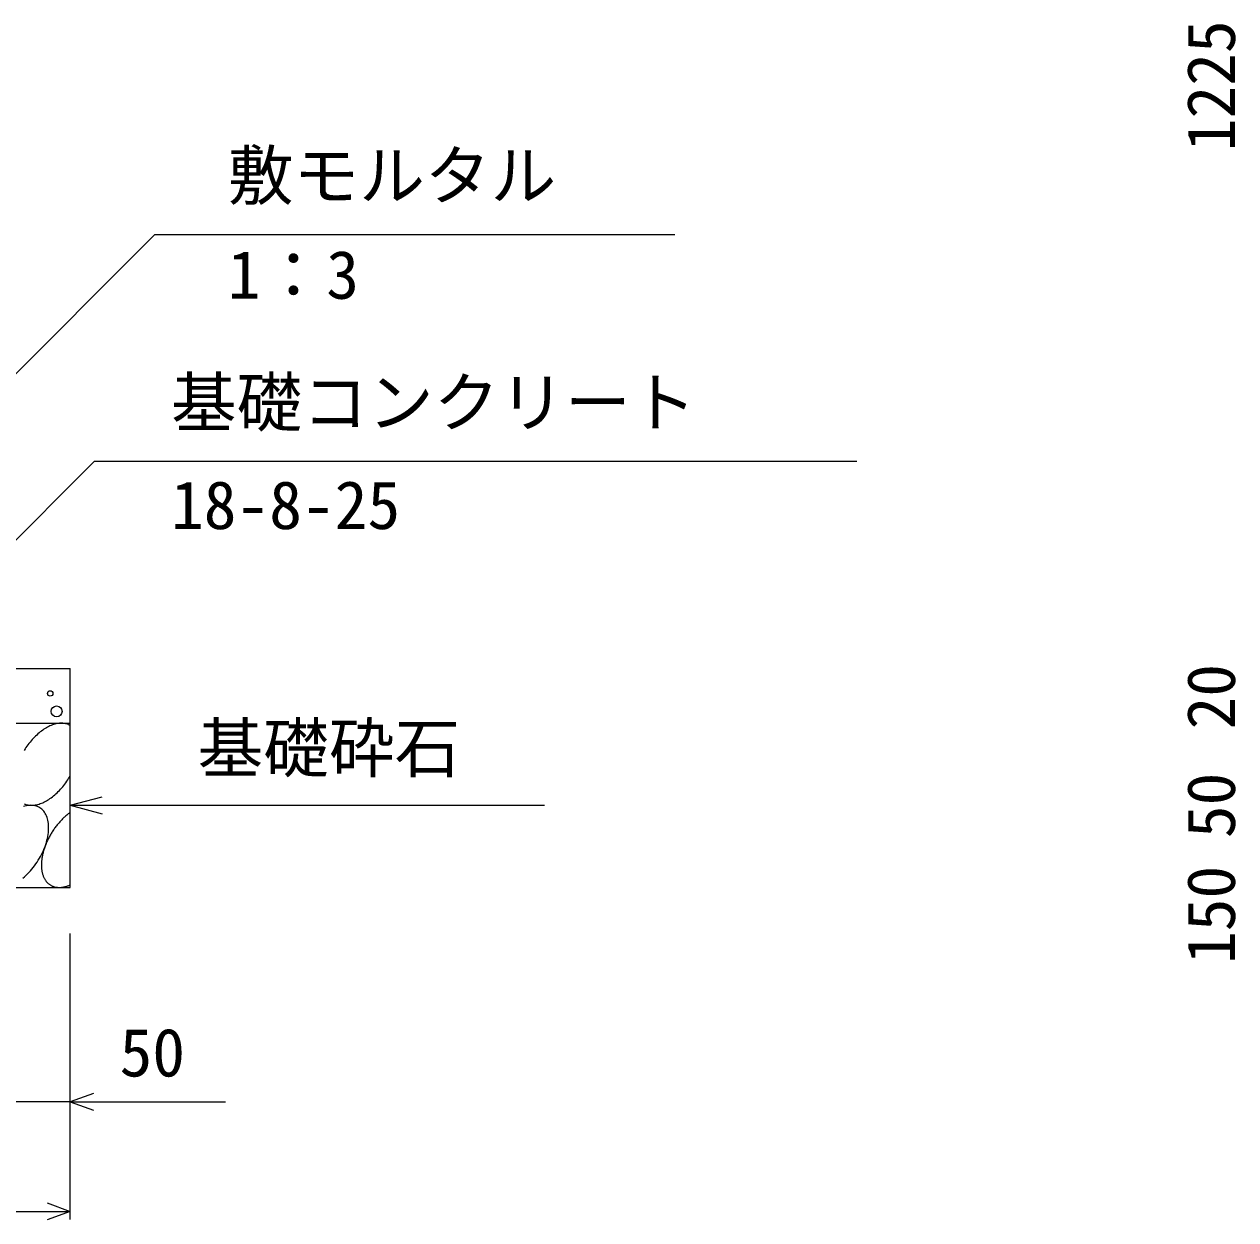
# Model space of a CAD drawing. Units: millimetres, scale not verified. Extents: x -33600 to 33600, y -11880 to 11880.
# Drawn here: x 12301 to 13408, y -6947 to -5854 of the extents above; entities that cross this region are included whole.
import ezdxf
from ezdxf.enums import TextEntityAlignment as Align

# ---------------------------------------------------------------- set-up
doc = ezdxf.new("R2010")
doc.units = ezdxf.units.MM
doc.header["$LTSCALE"] = 40
for name, color, linetype, lineweight in [('0-0_DIM', 7, 'Continuous', 25), ('0-2_HATCH', 6, 'Continuous', 25), ('0-5_OUTLINE', 3, 'Continuous', 25)]:
    doc.layers.add(name, color=color, linetype=linetype, lineweight=lineweight)
doc.styles.add('ＭＳ ゴシック', font='')
doc.styles.get('ＭＳ ゴシック').set_extended_font_data('MS Gothic')

msp = doc.modelspace()

# ---------------------------------------------------------------- linework, layer by layer
at = {"layer": '0-0_DIM'}
for p, q in [((12420.4, -6046.35), (12034.42, -6432.34)), ((12420.4, -6046.35), (12895.71, -6046.35)), ((12365.14, -6253.61), (12148.33, -6470.42)), ((12365.14, -6253.61), (13062.01, -6253.61)), ((12343.16, -6567.9), (12372.13, -6560.14)), ((12343.16, -6567.9), (12776.47, -6567.9)), ((12343.16, -6567.9), (12372.13, -6575.67)), ((12343.16, -6946.33), (12343.16, -6684.96)), ((12343.16, -6838.83), (12293.16, -6838.83)), ((12343.16, -6838.83), (12484.95, -6838.83)), ((10593.16, -6938.83), (12343.16, -6938.83))]:
    msp.add_line(p, q, dxfattribs=at)
for points in [[(12364.3, -6831.14), (12343.16, -6838.83), (12364.3, -6846.53)], [(12322.01, -6931.14), (12343.16, -6938.83), (12322.01, -6946.53)]]:
    msp.add_lwpolyline(points, dxfattribs=at)
at = {"layer": '0-2_HATCH'}
for points in [[(12343.16, -6495.07), (12342.38, -6494.67), (12341.57, -6494.27), (12340.74, -6493.87), (12339.87, -6493.57), (12338.99, -6493.37), (12338.07, -6493.17), (12337.14, -6493.07), (12336.18, -6492.97), (12335.2, -6492.87), (12334.2, -6492.97), (12333.18, -6492.97), (12332.15, -6493.07), (12331.1, -6493.27), (12330.04, -6493.47), (12328.97, -6493.77), (12327.88, -6494.07), (12326.79, -6494.47), (12325.69, -6494.87), (12324.58, -6495.37), (12323.47, -6495.87), (12322.36, -6496.47), (12321.24, -6497.07), (12320.13, -6497.77), (12319.01, -6498.47), (12317.9, -6499.27), (12316.8, -6500.07), (12315.7, -6500.87), (12314.6, -6501.77), (12313.52, -6502.67), (12312.45, -6503.67), (12311.39, -6504.67), (12310.35, -6505.67), (12309.32, -6506.77), (12308.3, -6507.87), (12307.31, -6508.97), (12306.33, -6510.17), (12305.38, -6511.37), (12304.45, -6512.57), (12303.54, -6513.77)], [(12303.54, -6513.77), (12302.65, -6515.07), (12301.79, -6516.37), (12300.96, -6517.67)], [(12333.18, -6554.27), (12334.2, -6553.17), (12335.2, -6552.07), (12336.18, -6550.87), (12337.14, -6549.67), (12338.07, -6548.47), (12338.99, -6547.27), (12339.87, -6545.97), (12340.74, -6544.67), (12341.57, -6543.37), (12342.38, -6542.07), (12343.16, -6540.77)], [(12300.96, -6566.47), (12301.79, -6566.87), (12302.65, -6567.17), (12303.54, -6567.37), (12304.45, -6567.57), (12305.38, -6567.77), (12306.33, -6567.87), (12307.31, -6567.87), (12308.3, -6567.87), (12309.32, -6567.87), (12310.35, -6567.77), (12311.39, -6567.57), (12312.45, -6567.37), (12313.52, -6567.07), (12314.6, -6566.77), (12315.7, -6566.37), (12316.8, -6565.97), (12317.9, -6565.57), (12319.01, -6564.97), (12320.13, -6564.47), (12321.24, -6563.87), (12322.36, -6563.17), (12323.47, -6562.47), (12324.58, -6561.77), (12325.69, -6560.97), (12326.79, -6560.07), (12327.88, -6559.27), (12328.97, -6558.27), (12330.04, -6557.37), (12331.1, -6556.37), (12332.15, -6555.37), (12333.18, -6554.27)], [(12315.27, -6570.07), (12314.24, -6569.47), (12313.16, -6569.07), (12312.03, -6568.67), (12310.86, -6568.27), (12309.64, -6568.07), (12308.39, -6567.97), (12307.1, -6567.87), (12305.78, -6567.97), (12304.43, -6568.07), (12303.05, -6568.27), (12301.65, -6568.67), (12300.23, -6569.07)], [(12322.68, -6581.57), (12322.33, -6580.27), (12321.92, -6578.87), (12321.43, -6577.57), (12320.88, -6576.37), (12320.27, -6575.27), (12319.58, -6574.27), (12318.84, -6573.27), (12318.03, -6572.37), (12317.17, -6571.47), (12316.25, -6570.77), (12315.27, -6570.07)], [(12343.16, -6574.27), (12342.49, -6574.77), (12341.81, -6575.27), (12341.15, -6575.77), (12340.48, -6576.27), (12339.82, -6576.87), (12339.16, -6577.37), (12338.5, -6577.97), (12337.85, -6578.57), (12337.2, -6579.17), (12336.56, -6579.77), (12335.93, -6580.37), (12335.3, -6581.07), (12334.67, -6581.67), (12334.05, -6582.37), (12333.44, -6583.07), (12332.83, -6583.77), (12332.24, -6584.47), (12331.64, -6585.17), (12331.06, -6585.87), (12330.49, -6586.57), (12329.92, -6587.37), (12329.36, -6588.07), (12328.81, -6588.87), (12328.27, -6589.67), (12327.74, -6590.37), (12327.22, -6591.17), (12326.71, -6591.97), (12326.21, -6592.77), (12325.72, -6593.57), (12325.24, -6594.37), (12324.77, -6595.17), (12324.31, -6596.07), (12323.87, -6596.87), (12323.44, -6597.67), (12323.01, -6598.57), (12322.6, -6599.37), (12322.21, -6600.17), (12321.82, -6601.07), (12321.45, -6601.87)], [(12299.78, -6634.37), (12301.2, -6633.17), (12302.61, -6631.97), (12304, -6630.57), (12305.36, -6629.17), (12306.69, -6627.77), (12307.99, -6626.27), (12309.25, -6624.67), (12310.48, -6623.07), (12311.67, -6621.47), (12312.81, -6619.77), (12313.9, -6618.07), (12314.95, -6616.27), (12315.94, -6614.57), (12316.88, -6612.77), (12317.77, -6610.87), (12318.59, -6609.07), (12319.36, -6607.27), (12320.06, -6605.37), (12320.7, -6603.57), (12321.27, -6601.77), (12321.77, -6599.87), (12322.21, -6598.07), (12322.58, -6596.27), (12322.87, -6594.57), (12323.1, -6592.77), (12323.26, -6591.07), (12323.34, -6589.37), (12323.35, -6587.77), (12323.29, -6586.17), (12323.16, -6584.57), (12322.95, -6583.07), (12322.68, -6581.57)], [(12321.45, -6601.87), (12321.09, -6602.77), (12320.75, -6603.57), (12320.42, -6604.47), (12320.1, -6605.27), (12319.79, -6606.17), (12319.5, -6606.97), (12319.22, -6607.87), (12318.96, -6608.67), (12318.71, -6609.57), (12318.48, -6610.37), (12318.26, -6611.27), (12318.05, -6612.07), (12317.86, -6612.87), (12317.69, -6613.77), (12317.53, -6614.57), (12317.38, -6615.37), (12317.25, -6616.17), (12317.14, -6617.07), (12317.04, -6617.87), (12316.95, -6618.67), (12316.88, -6619.47), (12316.83, -6620.17), (12316.79, -6620.97), (12316.77, -6621.77), (12316.76, -6622.57), (12316.77, -6623.27), (12316.79, -6624.07), (12316.83, -6624.77), (12316.88, -6625.47), (12316.95, -6626.17), (12317.04, -6626.87), (12317.14, -6627.57), (12317.25, -6628.27), (12317.38, -6628.97), (12317.53, -6629.57), (12317.69, -6630.27), (12317.86, -6630.87), (12318.05, -6631.47), (12318.26, -6632.07)], [(12318.26, -6632.07), (12318.48, -6632.67), (12318.71, -6633.27), (12318.96, -6633.87), (12319.22, -6634.37), (12319.5, -6634.87), (12319.79, -6635.47), (12320.1, -6635.97), (12320.42, -6636.37), (12320.75, -6636.87), (12321.09, -6637.37), (12321.45, -6637.77), (12321.82, -6638.17), (12322.21, -6638.57), (12322.6, -6638.97), (12323.01, -6639.37), (12323.44, -6639.67), (12323.87, -6640.07), (12324.31, -6640.37), (12324.77, -6640.67), (12325.24, -6640.97), (12325.72, -6641.17), (12326.21, -6641.47), (12326.71, -6641.67), (12327.22, -6641.87), (12327.74, -6642.07), (12328.27, -6642.27), (12328.81, -6642.37), (12329.36, -6642.57), (12329.92, -6642.67), (12330.49, -6642.77), (12331.06, -6642.77), (12331.64, -6642.87), (12332.24, -6642.87), (12332.83, -6642.87), (12333.44, -6642.87), (12334.05, -6642.87), (12334.67, -6642.87), (12335.3, -6642.77), (12335.93, -6642.67)], [(12335.93, -6642.67), (12336.56, -6642.57), (12337.2, -6642.47), (12337.85, -6642.37), (12338.5, -6642.17), (12339.16, -6641.97), (12339.82, -6641.77), (12340.48, -6641.57), (12341.15, -6641.37), (12341.81, -6641.07), (12342.49, -6640.87), (12343.16, -6640.57)]]:
    msp.add_lwpolyline(points, dxfattribs=at)
for centre, radius in [((12324.81, -6465.68), 2.5), ((12330.64, -6482.07), 5)]:
    msp.add_circle(centre, radius, dxfattribs=at)
at = {"layer": '0-5_OUTLINE'}
for p, q in [((10593.16, -6442.9), (12343.16, -6442.9)), ((12343.16, -6642.9), (12343.16, -6442.9)), ((10593.16, -6492.9), (12343.16, -6492.9)), ((10593.16, -6642.9), (12343.16, -6642.9))]:
    msp.add_line(p, q, dxfattribs=at)

# ---------------------------------------------------------------- texts
at = {"layer": '0-0_DIM', "style": 'ＭＳ ゴシック'}
for s, p in [('1225', (13420.66, -5970.4)), ('20', (13420.66, -6498.59)), ('50', (13420.66, -6597.9)), ('150', (13420.66, -6712.9))]:
    msp.add_text(s, height=43.99, rotation=90, dxfattribs=at).set_placement(p, align=Align.BOTTOM_LEFT)
for s, p in [('敷モルタル', (12487.14, -6027.62)), ('1：3', (12487.14, -6118.31)), ('基礎コンクリート', (12435.14, -6234.88)), ('18-8-25', (12435.14, -6328.69)), ('基礎砕石', (12459.48, -6550.73)), ('50', (12388.16, -6828.83))]:
    msp.add_text(s, height=43.99, dxfattribs=at).set_placement(p, align=Align.BOTTOM_LEFT)

doc.saveas('drawing.dxf')
